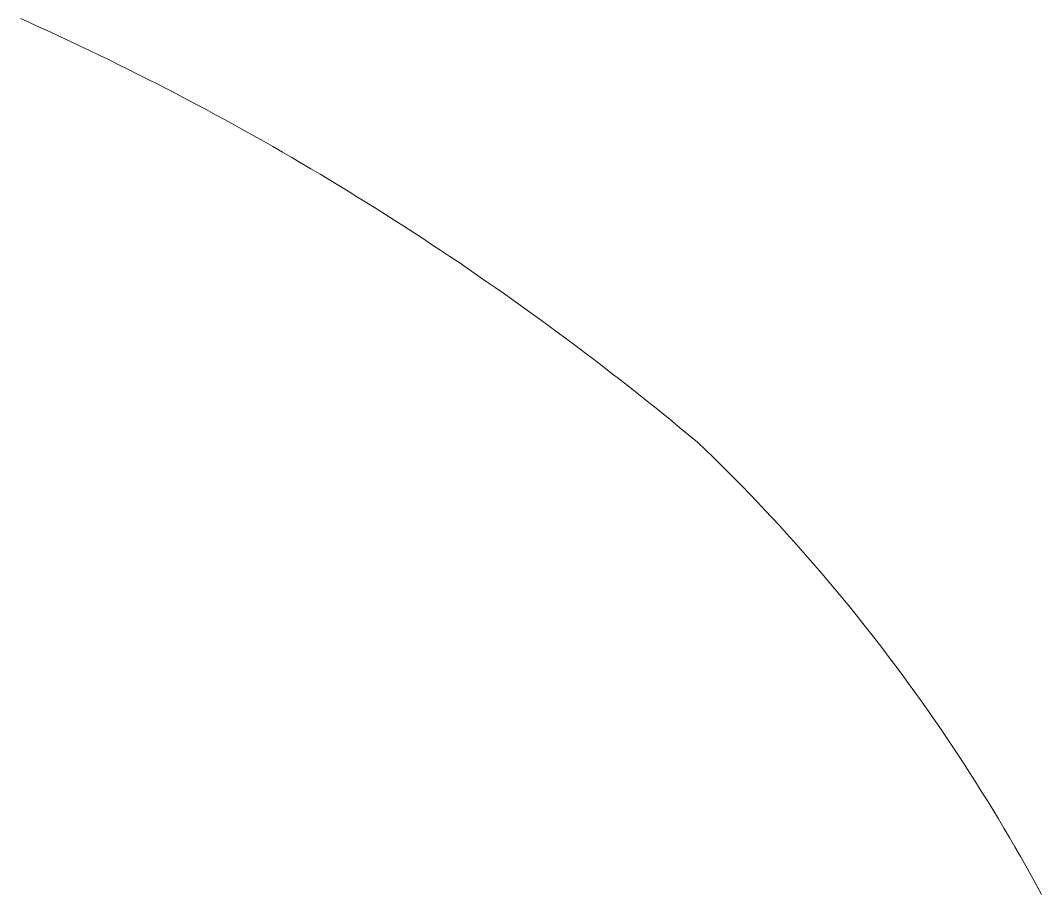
# Model space of a CAD drawing. Header units: millimetres. Extents: x 10 to 410, y 10 to 287.
# Drawn here: x 196.419 to 198.39, y 229.865 to 231.552 of the extents above; entities that cross this region are included whole.
import ezdxf

# ---------------------------------------------------------------- set-up
doc = ezdxf.new("R2010")
doc.units = ezdxf.units.MM
doc.layers.add('LAYER6', color=252, linetype='Continuous')

# ---------------------------------------------------------------- blocks, each defined once
blk = doc.blocks.new('FcPack%d1')
at = {"layer": 'LAYER6', "color": 1, "linetype": 'Continuous', "lineweight": 13}
for p, q in [((48.8945, 45.3253), (48.8754, 45.3339)), ((48.9136, 45.3167), (48.8945, 45.3253)), ((48.9327, 45.3079), (48.9136, 45.3167)), ((48.9517, 45.2991), (48.9327, 45.3079)), ((48.9707, 45.2903), (48.9517, 45.2991)), ((48.9897, 45.2813), (48.9707, 45.2903)), ((49.0086, 45.2723), (48.9897, 45.2813)), ((49.0275, 45.2632), (49.0086, 45.2723)), ((49.0464, 45.254), (49.0275, 45.2632)), ((49.0652, 45.2447), (49.0464, 45.254)), ((49.084, 45.2354), (49.0652, 45.2447)), ((49.1028, 45.226), (49.084, 45.2354)), ((49.1216, 45.2165), (49.1028, 45.226)), ((49.1403, 45.207), (49.1216, 45.2165)), ((49.159, 45.1974), (49.1403, 45.207)), ((49.1777, 45.1877), (49.159, 45.1974)), ((49.1963, 45.1779), (49.1777, 45.1877)), ((49.2149, 45.168), (49.1963, 45.1779)), ((49.2335, 45.1581), (49.2149, 45.168)), ((49.252, 45.1481), (49.2335, 45.1581)), ((49.2705, 45.1381), (49.252, 45.1481)), ((49.289, 45.1279), (49.2705, 45.1381)), ((49.3074, 45.1177), (49.289, 45.1279)), ((49.3258, 45.1074), (49.3074, 45.1177)), ((49.3442, 45.097), (49.3258, 45.1074)), ((49.3625, 45.0866), (49.3442, 45.097)), ((49.3808, 45.0761), (49.3625, 45.0866)), ((49.3991, 45.0655), (49.3808, 45.0761)), ((49.4173, 45.0549), (49.3991, 45.0655)), ((49.4355, 45.0441), (49.4173, 45.0549)), ((49.4537, 45.0333), (49.4355, 45.0441)), ((49.4718, 45.0225), (49.4537, 45.0333)), ((49.4899, 45.0115), (49.4718, 45.0225)), ((49.5079, 45.0005), (49.4899, 45.0115)), ((49.5259, 44.9894), (49.5079, 45.0005)), ((49.5439, 44.9783), (49.5259, 44.9894)), ((49.5619, 44.967), (49.5439, 44.9783)), ((49.5798, 44.9557), (49.5619, 44.967)), ((49.5977, 44.9443), (49.5798, 44.9557)), ((49.6155, 44.9329), (49.5977, 44.9443)), ((49.6333, 44.9214), (49.6155, 44.9329)), ((49.651, 44.9098), (49.6333, 44.9214)), ((49.6688, 44.8981), (49.651, 44.9098)), ((49.6865, 44.8864), (49.6688, 44.8981)), ((49.7041, 44.8746), (49.6865, 44.8864)), ((49.7217, 44.8628), (49.7041, 44.8746)), ((49.7393, 44.8508), (49.7217, 44.8628)), ((49.7568, 44.8388), (49.7393, 44.8508)), ((49.7743, 44.8267), (49.7568, 44.8388)), ((49.7917, 44.8146), (49.7743, 44.8267)), ((49.8092, 44.8024), (49.7917, 44.8146)), ((49.8265, 44.7901), (49.8092, 44.8024)), ((49.8439, 44.7777), (49.8265, 44.7901)), ((49.8611, 44.7653), (49.8439, 44.7777)), ((49.8784, 44.7528), (49.8611, 44.7653)), ((49.8956, 44.7403), (49.8784, 44.7528)), ((49.9128, 44.7276), (49.8956, 44.7403)), ((49.9299, 44.7149), (49.9128, 44.7276)), ((49.947, 44.7022), (49.9299, 44.7149)), ((49.964, 44.6893), (49.947, 44.7022)), ((49.981, 44.6764), (49.964, 44.6893)), ((49.998, 44.6635), (49.981, 44.6764)), ((50.0149, 44.6504), (49.998, 44.6635)), ((50.0318, 44.6373), (50.0149, 44.6504)), ((50.0486, 44.6242), (50.0318, 44.6373)), ((50.0654, 44.6109), (50.0486, 44.6242)), ((50.0821, 44.5976), (50.0654, 44.6109)), ((50.0988, 44.5843), (50.0821, 44.5976)), ((50.1155, 44.5708), (50.0988, 44.5843)), ((50.1321, 44.5573), (50.1155, 44.5708)), ((50.1487, 44.5437), (50.1321, 44.5573)), ((50.1652, 44.5301), (50.1487, 44.5437)), ((50.1817, 44.5164), (50.1652, 44.5301)), ((50.1965, 44.5023), (50.1817, 44.5164)), ((50.2112, 44.488), (50.1965, 44.5023)), ((50.2258, 44.4737), (50.2112, 44.488)), ((50.2403, 44.4592), (50.2258, 44.4737)), ((50.2548, 44.4447), (50.2403, 44.4592)), ((50.2692, 44.43), (50.2548, 44.4447)), ((50.2835, 44.4153), (50.2692, 44.43)), ((50.2977, 44.4004), (50.2835, 44.4153)), ((50.3118, 44.3855), (50.2977, 44.4004)), ((50.3259, 44.3705), (50.3118, 44.3855)), ((50.3399, 44.3554), (50.3259, 44.3705)), ((50.3538, 44.3402), (50.3399, 44.3554)), ((50.3676, 44.3248), (50.3538, 44.3402)), ((50.3813, 44.3094), (50.3676, 44.3248)), ((50.395, 44.294), (50.3813, 44.3094)), ((50.4085, 44.2784), (50.395, 44.294)), ((50.422, 44.2627), (50.4085, 44.2784)), ((50.4354, 44.247), (50.422, 44.2627)), ((50.4487, 44.2311), (50.4354, 44.247)), ((50.4619, 44.2152), (50.4487, 44.2311)), ((50.475, 44.1991), (50.4619, 44.2152)), ((50.488, 44.183), (50.475, 44.1991)), ((50.501, 44.1668), (50.488, 44.183)), ((50.5138, 44.1505), (50.501, 44.1668)), ((50.5266, 44.1342), (50.5138, 44.1505)), ((50.5393, 44.1177), (50.5266, 44.1342)), ((50.5519, 44.1012), (50.5393, 44.1177)), ((50.5644, 44.0845), (50.5519, 44.1012)), ((50.5768, 44.0678), (50.5644, 44.0845)), ((50.5891, 44.051), (50.5768, 44.0678)), ((50.6013, 44.0342), (50.5891, 44.051)), ((50.6134, 44.0172), (50.6013, 44.0342)), ((50.6254, 44.0002), (50.6134, 44.0172)), ((50.6374, 43.983), (50.6254, 44.0002)), ((50.6492, 43.9659), (50.6374, 43.983)), ((50.661, 43.9486), (50.6492, 43.9659)), ((50.6726, 43.9312), (50.661, 43.9486)), ((50.6842, 43.9138), (50.6726, 43.9312)), ((50.6957, 43.8963), (50.6842, 43.9138)), ((50.707, 43.8787), (50.6957, 43.8963)), ((50.7183, 43.861), (50.707, 43.8787)), ((50.7295, 43.8433), (50.7183, 43.861)), ((50.7406, 43.8255), (50.7295, 43.8433)), ((50.7515, 43.8076), (50.7406, 43.8255)), ((50.7624, 43.7896), (50.7515, 43.8076)), ((50.7732, 43.7716), (50.7624, 43.7896)), ((50.7839, 43.7535), (50.7732, 43.7716)), ((50.7945, 43.7353), (50.7839, 43.7535)), ((50.8049, 43.7171), (50.7945, 43.7353)), ((50.8153, 43.6988), (50.8049, 43.7171)), ((50.8256, 43.6804), (50.8153, 43.6988)), ((50.8358, 43.6619), (50.8256, 43.6804)), ((50.8459, 43.6434), (50.8358, 43.6619))]:
    blk.add_line(p, q, dxfattribs=at)

msp = doc.modelspace()

# ---------------------------------------------------------------- block references
at = {"layer": 'LAYER6', "color": 2, "linetype": 'Continuous', "lineweight": 13}
msp.add_blockref('FcPack%d1', (147.5441, 186.2216), dxfattribs=at)

doc.saveas('drawing.dxf')
